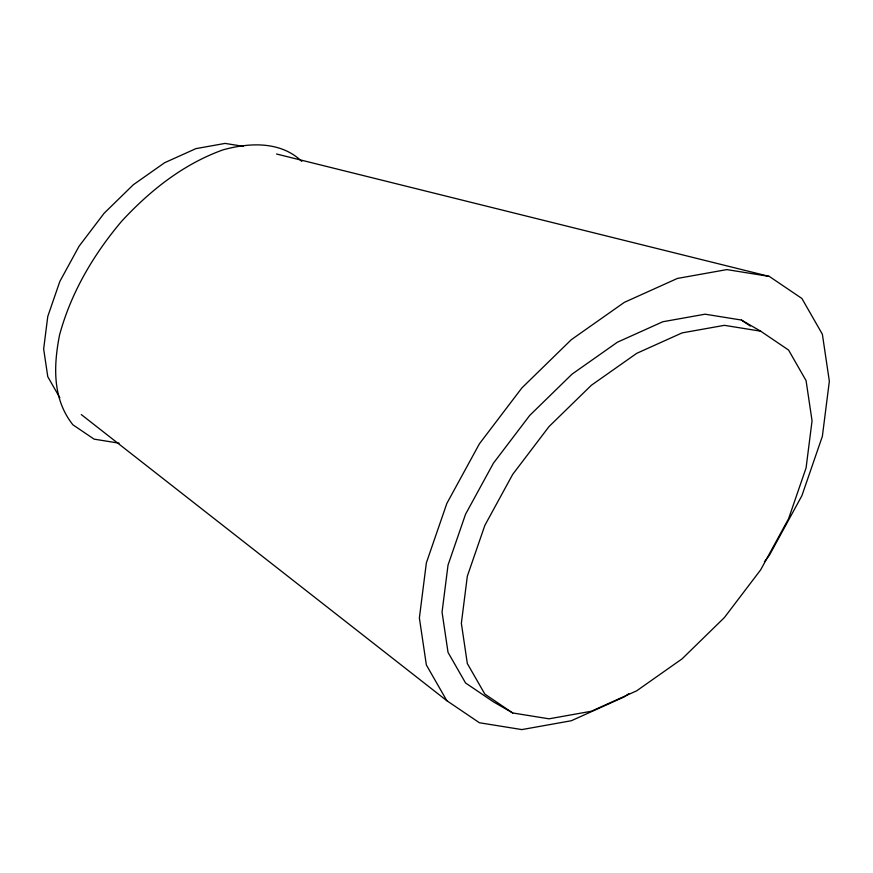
<?xml version="1.0" encoding="UTF-8"?>
<svg xmlns="http://www.w3.org/2000/svg" width="873" height="873" viewBox="0 0 873 873"><rect width="100%" height="100%" fill="white"/><g stroke="black" fill="none" stroke-linecap="round" stroke-linejoin="round"><path stroke-width="1.31" d="M764.41 561.83L769.309 555.381L801.883 495.722L822.366 436.325L829.35 381.239L822.366 334.228L801.883 298.468L769.309 276.425L276.555 154.008M628.778 693.729L624.359 696.84L571.302 720.749L521.868 729.588L479.419 722.757L446.834 700.713L81.298 414.577M243.545 146.38L225.081 143.412L195.912 148.628L164.604 162.738L133.296 184.77L104.127 213.241L79.083 246.208L59.855 281.412L47.775 316.452L43.65 348.96L47.775 376.7L59.855 397.804M769.309 276.425L726.86 269.593L677.415 278.432L624.359 302.342L571.302 339.695L521.868 387.939L479.419 443.8L446.834 503.459L426.362 562.856L419.378 617.942L426.362 664.964L446.834 700.713M741.395 320.042L705.078 314.193L662.782 321.755L617.407 342.205L572.022 374.157L529.725 415.428L493.409 463.214L465.549 514.241L448.035 565.049L442.054 612.169L448.035 652.393L465.549 682.97L493.409 701.827L512.713 712.968L549.03 718.817L591.327 711.255L636.701 690.805L682.086 658.853L724.383 617.582L760.689 569.807L788.559 518.769L806.074 467.961L812.054 420.841L806.074 380.628L788.559 350.04L760.689 331.183L741.395 320.042L750.311 326.076M760.689 331.183L724.383 325.334L682.086 332.897L636.701 353.347L591.327 385.299L549.03 426.57L512.713 474.355L484.853 525.382L467.328 576.191L461.359 623.311L467.328 663.535L484.853 694.111L512.713 712.968M119.099 443.168L94.088 439.141L72.885 424.791C52.325 398.819 53.471 365.896 59.55 335.036C70.986 292.673 93.531 254.501 121.729 221.164C150.036 190.543 183.395 164.069 222.997 149.861C249.438 142.539 280.626 140.989 301.807 161.407"/></g></svg>
